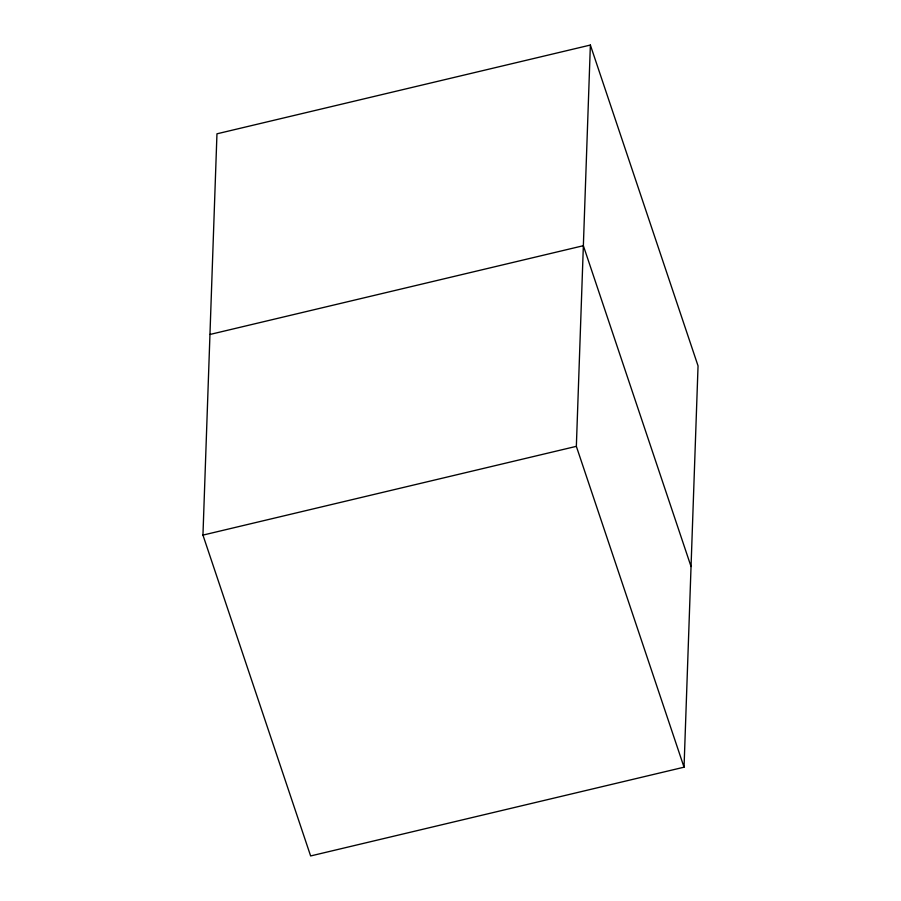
<?xml version="1.0" encoding="UTF-8"?>
<svg xmlns="http://www.w3.org/2000/svg" width="901" height="901" viewBox="0 0 901 901"><rect width="100%" height="100%" fill="white"/><g stroke="black" fill="none" stroke-linecap="round" stroke-linejoin="round"><path stroke-width="1.35" d="M202.95 535.104L216.961 133.81L590.369 45.05L698.05 365.896L684.039 767.19L310.631 855.95L202.95 535.104L576.347 446.344L590.369 45.05M209.956 334.462L583.364 245.703L691.044 566.538M576.347 446.344L684.039 767.19"/></g></svg>
